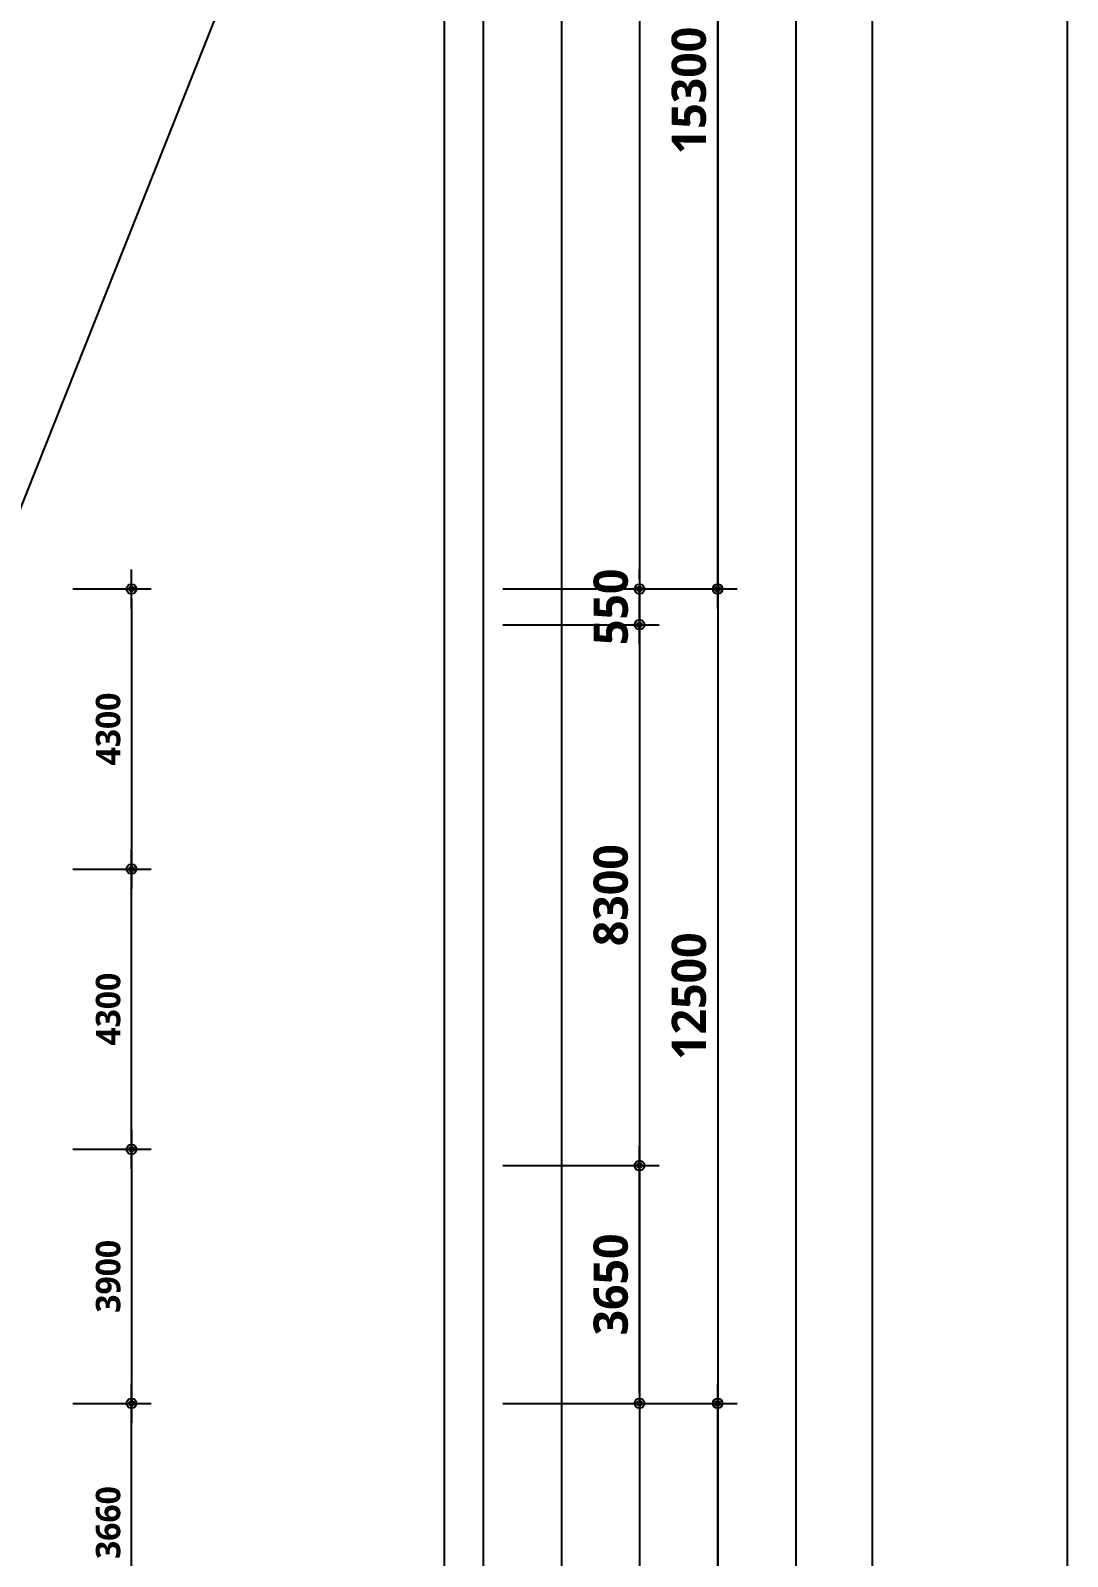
# Model space of a CAD drawing. Header units: millimetres. Extents: x -63924 to 190228206, y 0 to 456875599.
# Drawn here: x 162280 to 178200, y 69500 to 92921 of the extents above; entities that cross this region are included whole.
import ezdxf

# ---------------------------------------------------------------- set-up
doc = ezdxf.new("R2010")
doc.units = ezdxf.units.MM
doc.header["$LTSCALE"] = 150
doc.header["$MEASUREMENT"] = 0
doc.header["$PDSIZE"] = -10
doc.layers.get('0').update_dxf_attribs({"linetype": 'CONTINUOUS'})
doc.layers.get('Defpoints').update_dxf_attribs({"color": 153, "linetype": 'CONTINUOUS'})
doc.layers.add('A-ANNO-DIM', color=4, linetype='CONTINUOUS')
doc.layers.add('A-ST-AXIS-DIM', color=7, linetype='CONTINUOUS')
for name, color, linetype, plot in [('Defpoint', 161, 'CONTINUOUS', False), ('G(그리드1)', 185, 'CONTINUOUS', False), ('G(그리드2)', 235, 'CONTINUOUS', False)]:
    doc.layers.add(name, color=color, linetype=linetype, plot=plot)
doc.styles.add('SH_대대리576', font='')
doc.styles.get('SH_대대리576').set_extended_font_data('NanumGothic', bold=True)
doc.dimstyles.new('SHP 300', dxfattribs={"dimscale": 150, "dimtxt": 3.5, "dimasz": 1, "dimexe": 2, "dimexo": 2, "dimgap": 1, "dimtad": 1, "dimdec": 0, "dimzin": 0, "dimdsep": 46, "dimtxsty": 'SH_대대리576', "dimblk": 'DIMDOT', "dimcen": 0.09, "dimclrt": 3, "dimadec": 0, "dimazin": 1, "dimtfac": 1, "dimtdec": 0, "dimtix": 1, "dimtmove": 2, "dimatfit": 0, "dimldrblk": 'DIMDOT', "dimfxl": 1, "dimtolj": 1, "dimtzin": 0, "dimarcsym": 0})
doc.dimstyles.new('SHP300내부', dxfattribs={"dimscale": 150, "dimtxt": 2.5, "dimasz": 1, "dimexe": 2, "dimexo": 2, "dimgap": 1, "dimtad": 1, "dimdec": 0, "dimzin": 0, "dimdsep": 46, "dimtxsty": 'SH_대대리576', "dimblk": 'DIMDOT', "dimcen": 0.09, "dimclrd": 256, "dimclre": 256, "dimclrt": 3, "dimadec": 0, "dimazin": 1, "dimtfac": 1, "dimtdec": 0, "dimtix": 1, "dimtmove": 2, "dimatfit": 0, "dimldrblk": 'DIMDOT', "dimfxl": 1, "dimtolj": 1, "dimtzin": 0, "dimlwd": -1, "dimlwe": -1, "dimarcsym": 0})

# ---------------------------------------------------------------- blocks, each defined once
blk = doc.blocks.new('DIMDOT')
at = {"color": 0}
blk.add_line((-2, 0), (2, 0), dxfattribs=at)
for radius in [0.5, 0.25]:
    blk.add_circle((0, 0), radius, dxfattribs=at)
blk = doc.blocks.new('*D295')
at = {"layer": 'A-ANNO-DIM', "transparency": 16777216}
for p, q in [((162930, 71850), (164130, 71850)), ((163830, 68340), (163830, 71700)), ((162930, 68190), (164130, 68190))]:
    blk.add_line(p, q, dxfattribs=at)
at = {"layer": 'Defpoints', "color": 0, "transparency": 16777216}
for p in [(162630, 71850), (163830, 71850), (162630, 68190)]:
    blk.add_point(p, dxfattribs=at)
at = {"layer": 'A-ANNO-DIM', "linetype": 'ByBlock', "transparency": 16777216, "xscale": 150, "yscale": 150, "zscale": 150}
for p, rotation in [((163830, 71850), 90), ((163830, 68190), 270)]:
    blk.add_blockref('DIMDOT', p, dxfattribs=dict(at, rotation=rotation))
at = {"layer": 'A-ANNO-DIM', "color": 3, "transparency": 16777216, "insert": (163473, 70020), "char_height": 375, "attachment_point": 5, "rotation": 90, "style": 'SH_대대리576'}
blk.add_mtext('\\A1;3660', dxfattribs=at)
blk = doc.blocks.new('*D296')
at = {"layer": 'A-ANNO-DIM', "transparency": 16777216}
for p, q in [((162930, 80050), (164130, 80050)), ((163830, 75900), (163830, 79900)), ((162930, 75750), (164130, 75750))]:
    blk.add_line(p, q, dxfattribs=at)
at = {"layer": 'Defpoints', "color": 0, "transparency": 16777216}
for p in [(162630, 80050), (163830, 80050), (162630, 75750)]:
    blk.add_point(p, dxfattribs=at)
at = {"layer": 'A-ANNO-DIM', "linetype": 'ByBlock', "transparency": 16777216, "xscale": 150, "yscale": 150, "zscale": 150}
for p, rotation in [((163830, 80050), 90), ((163830, 75750), 270)]:
    blk.add_blockref('DIMDOT', p, dxfattribs=dict(at, rotation=rotation))
at = {"layer": 'A-ANNO-DIM', "color": 3, "transparency": 16777216, "insert": (163473, 77900), "char_height": 375, "attachment_point": 5, "rotation": 90, "style": 'SH_대대리576'}
blk.add_mtext('\\A1;4300', dxfattribs=at)
blk = doc.blocks.new('*D297')
at = {"layer": 'A-ANNO-DIM', "transparency": 16777216}
for p, q in [((162930, 75750), (164130, 75750)), ((163830, 75600), (163830, 72000)), ((162930, 71850), (164130, 71850))]:
    blk.add_line(p, q, dxfattribs=at)
at = {"layer": 'Defpoints', "color": 0, "transparency": 16777216}
for p in [(162630, 75750), (162630, 71850), (163830, 71850)]:
    blk.add_point(p, dxfattribs=at)
at = {"layer": 'A-ANNO-DIM', "linetype": 'ByBlock', "transparency": 16777216, "xscale": 150, "yscale": 150, "zscale": 150}
for p, rotation in [((163830, 75750), 90), ((163830, 71850), 270)]:
    blk.add_blockref('DIMDOT', p, dxfattribs=dict(at, rotation=rotation))
at = {"layer": 'A-ANNO-DIM', "color": 3, "transparency": 16777216, "insert": (163473, 73800), "char_height": 375, "attachment_point": 5, "rotation": 90, "style": 'SH_대대리576'}
blk.add_mtext('\\A1;3900', dxfattribs=at)
blk = doc.blocks.new('*D298')
at = {"layer": 'A-ANNO-DIM', "transparency": 16777216}
for p, q in [((162930, 84350), (164130, 84350)), ((163830, 84200), (163830, 80200)), ((162930, 80050), (164130, 80050))]:
    blk.add_line(p, q, dxfattribs=at)
at = {"layer": 'Defpoints', "color": 0, "transparency": 16777216}
for p in [(162630, 84350), (162630, 80050), (163830, 80050)]:
    blk.add_point(p, dxfattribs=at)
at = {"layer": 'A-ANNO-DIM', "linetype": 'ByBlock', "transparency": 16777216, "xscale": 150, "yscale": 150, "zscale": 150}
for p, rotation in [((163830, 84350), 90), ((163830, 80050), 270)]:
    blk.add_blockref('DIMDOT', p, dxfattribs=dict(at, rotation=rotation))
at = {"layer": 'A-ANNO-DIM', "color": 3, "transparency": 16777216, "insert": (163473, 82200), "char_height": 375, "attachment_point": 5, "rotation": 90, "style": 'SH_대대리576'}
blk.add_mtext('\\A1;4300', dxfattribs=at)
blk = doc.blocks.new('*D347')
at = {"layer": 'A-ANNO-DIM', "transparency": 16777216}
blk.add_arc((161630, 38850), 1837, 94.6792, 221.5938, dxfattribs=at)
at = {"layer": 'Defpoints', "color": 0, "transparency": 16777216}
for p in [(161630, 83950), (168630, 46168), (160321, 40139), (144057, 20479), (161630, 20479)]:
    blk.add_point(p, dxfattribs=at)
at = {"layer": 'A-ANNO-DIM', "linetype": 'ByBlock', "transparency": 16777216, "xscale": 150, "yscale": 150, "zscale": 150}
for p, rotation in [((161630, 40687), 2.33959535530861), ((160360, 37522), 313.9334346647093)]:
    blk.add_blockref('DIMDOT', p, dxfattribs=dict(at, rotation=rotation))
at = {"layer": 'A-ANNO-DIM', "color": 3, "transparency": 16777216, "insert": (159587, 39670), "char_height": 375, "attachment_point": 5, "rotation": 68.1365, "style": 'SH_대대리576'}
blk.add_mtext('\\A1;136%%d', dxfattribs=at)
blk = doc.blocks.new('*D450')
at = {"layer": 'A-ST-AXIS-DIM', "color": 0, "lineweight": -2, "transparency": 16777216}
for p, q in [((169530, 71850), (173130, 71850)), ((172830, 61000), (172830, 71700)), ((169530, 60850), (173130, 60850))]:
    blk.add_line(p, q, dxfattribs=at)
at = {"layer": 'Defpoints', "color": 0, "transparency": 16777216}
for p in [(169230, 71850), (172830, 71850), (169230, 60850)]:
    blk.add_point(p, dxfattribs=at)
at = {"layer": 'A-ST-AXIS-DIM', "color": 0, "linetype": 'ByBlock', "lineweight": -2, "transparency": 16777216, "xscale": 150, "yscale": 150, "zscale": 150}
for p, rotation in [((172830, 71850), 90), ((172830, 60850), 270)]:
    blk.add_blockref('DIMDOT', p, dxfattribs=dict(at, rotation=rotation))
at = {"layer": 'A-ST-AXIS-DIM', "color": 3, "transparency": 16777216, "insert": (172392, 66350), "char_height": 525, "attachment_point": 5, "rotation": 90, "style": 'SH_대대리576'}
blk.add_mtext('\\A1;11000', dxfattribs=at)
blk = doc.blocks.new('*D451')
at = {"layer": 'A-ST-AXIS-DIM', "color": 0, "lineweight": -2, "transparency": 16777216}
for p, q in [((169530, 84350), (173130, 84350)), ((172830, 84200), (172830, 72000)), ((169530, 71850), (173130, 71850))]:
    blk.add_line(p, q, dxfattribs=at)
at = {"layer": 'Defpoints', "color": 0, "transparency": 16777216}
for p in [(169230, 84350), (169230, 71850), (172830, 71850)]:
    blk.add_point(p, dxfattribs=at)
at = {"layer": 'A-ST-AXIS-DIM', "color": 0, "linetype": 'ByBlock', "lineweight": -2, "transparency": 16777216, "xscale": 150, "yscale": 150, "zscale": 150}
for p, rotation in [((172830, 84350), 90), ((172830, 71850), 270)]:
    blk.add_blockref('DIMDOT', p, dxfattribs=dict(at, rotation=rotation))
at = {"layer": 'A-ST-AXIS-DIM', "color": 3, "transparency": 16777216, "insert": (172391, 78100), "char_height": 525, "attachment_point": 5, "rotation": 90, "style": 'SH_대대리576'}
blk.add_mtext('\\A1;12500', dxfattribs=at)
blk = doc.blocks.new('*D452')
at = {"layer": 'A-ST-AXIS-DIM', "color": 0, "lineweight": -2, "transparency": 16777216}
for p, q in [((169530, 99650), (173130, 99650)), ((172830, 84500), (172830, 99500)), ((169530, 84350), (173130, 84350))]:
    blk.add_line(p, q, dxfattribs=at)
at = {"layer": 'Defpoints', "color": 0, "transparency": 16777216}
for p in [(169230, 99650), (172830, 99650), (169230, 84350)]:
    blk.add_point(p, dxfattribs=at)
at = {"layer": 'A-ST-AXIS-DIM', "color": 0, "linetype": 'ByBlock', "lineweight": -2, "transparency": 16777216, "xscale": 150, "yscale": 150, "zscale": 150}
for p, rotation in [((172830, 99650), 90), ((172830, 84350), 270)]:
    blk.add_blockref('DIMDOT', p, dxfattribs=dict(at, rotation=rotation))
at = {"layer": 'A-ST-AXIS-DIM', "color": 3, "transparency": 16777216, "insert": (172390, 92000), "char_height": 525, "attachment_point": 5, "rotation": 90, "style": 'SH_대대리576'}
blk.add_mtext('\\A1;15300', dxfattribs=at)
blk = doc.blocks.new('*D454')
at = {"layer": 'A-ST-AXIS-DIM', "color": 0, "lineweight": -2, "transparency": 16777216}
for p, q in [((169530, 83800), (171930, 83800)), ((171630, 83650), (171630, 75650)), ((169530, 75500), (171930, 75500))]:
    blk.add_line(p, q, dxfattribs=at)
at = {"layer": 'Defpoints', "color": 0, "transparency": 16777216}
for p in [(169230, 83800), (169230, 75500), (171630, 75500)]:
    blk.add_point(p, dxfattribs=at)
at = {"layer": 'A-ST-AXIS-DIM', "color": 0, "linetype": 'ByBlock', "lineweight": -2, "transparency": 16777216, "xscale": 150, "yscale": 150, "zscale": 150}
for p, rotation in [((171630, 83800), 90), ((171630, 75500), 270)]:
    blk.add_blockref('DIMDOT', p, dxfattribs=dict(at, rotation=rotation))
at = {"layer": 'A-ST-AXIS-DIM', "color": 3, "transparency": 16777216, "insert": (171190, 79650), "char_height": 525, "attachment_point": 5, "rotation": 90, "style": 'SH_대대리576'}
blk.add_mtext('\\A1;8300', dxfattribs=at)
blk = doc.blocks.new('*D455')
at = {"layer": 'A-ST-AXIS-DIM', "color": 0, "lineweight": -2, "transparency": 16777216}
for p, q in [((169530, 75500), (171930, 75500)), ((171630, 72000), (171630, 75350)), ((169530, 71850), (171930, 71850))]:
    blk.add_line(p, q, dxfattribs=at)
at = {"layer": 'Defpoints', "color": 0, "transparency": 16777216}
for p in [(169230, 75500), (171630, 75500), (169230, 71850)]:
    blk.add_point(p, dxfattribs=at)
at = {"layer": 'A-ST-AXIS-DIM', "color": 0, "linetype": 'ByBlock', "lineweight": -2, "transparency": 16777216, "xscale": 150, "yscale": 150, "zscale": 150}
for p, rotation in [((171630, 75500), 90), ((171630, 71850), 270)]:
    blk.add_blockref('DIMDOT', p, dxfattribs=dict(at, rotation=rotation))
at = {"layer": 'A-ST-AXIS-DIM', "color": 3, "transparency": 16777216, "insert": (171190, 73675), "char_height": 525, "attachment_point": 5, "rotation": 90, "style": 'SH_대대리576'}
blk.add_mtext('\\A1;3650', dxfattribs=at)
blk = doc.blocks.new('*D456')
at = {"layer": 'A-ST-AXIS-DIM', "color": 0, "lineweight": -2, "transparency": 16777216}
for p, q in [((171630, 84500), (171630, 84650)), ((169530, 84350), (171930, 84350)), ((171630, 83800), (171630, 84350)), ((169530, 83800), (171930, 83800)), ((171630, 83650), (171630, 83500))]:
    blk.add_line(p, q, dxfattribs=at)
at = {"layer": 'Defpoints', "color": 0, "transparency": 16777216}
for p in [(169230, 84350), (171630, 84350), (169230, 83800)]:
    blk.add_point(p, dxfattribs=at)
at = {"layer": 'A-ST-AXIS-DIM', "color": 0, "linetype": 'ByBlock', "lineweight": -2, "transparency": 16777216, "xscale": 150, "yscale": 150, "zscale": 150}
for p, rotation in [((171630, 84350), 270), ((171630, 83800), 90)]:
    blk.add_blockref('DIMDOT', p, dxfattribs=dict(at, rotation=rotation))
at = {"layer": 'A-ST-AXIS-DIM', "color": 3, "transparency": 16777216, "insert": (171191, 84075), "char_height": 525, "attachment_point": 5, "rotation": 90, "style": 'SH_대대리576'}
blk.add_mtext('\\A1;550', dxfattribs=at)

msp = doc.modelspace()

# ---------------------------------------------------------------- linework, layer by layer
at = {"layer": 'Defpoint'}
msp.add_line((178200, 126000), (161630, 84350), dxfattribs=at)
for points in [[(89100, 0), (178200, 0), (178200, 126000), (89100, 126000)], [(92100, 123000), (175200, 123000), (175200, 16500), (92100, 16500)]]:
    msp.add_lwpolyline(points, close=True, dxfattribs=at)
at = {"layer": 'G(그리드1)'}
for points in [[(174030, 18550), (95830, 18550), (95830, 119950), (174030, 119950)], [(172830, 20750), (97030, 20750), (97030, 118750), (172830, 118750)], [(171630, 21950), (98230, 21950), (98230, 117550), (171630, 117550)], [(170430, 23150), (99430, 23150), (99430, 116350), (170430, 116350)], [(169230, 24350), (100630, 24350), (100630, 115150), (169230, 115150)]]:
    msp.add_lwpolyline(points, close=True, dxfattribs=at)
at = {"layer": 'G(그리드2)'}
msp.add_lwpolyline([(168630, 24950), (101230, 24950), (101230, 114550), (168630, 114550)], close=True, dxfattribs=at)

# ---------------------------------------------------------------- dimensions: what is measured, and where the dimension line sits
at = {"layer": 'A-ANNO-DIM'}
for base, p1, p2, angle, picture, middle in [((163830, 80050), (162630, 84350), (162630, 80050), 270, '*D298', (163473.1, 82200)), ((163830, 80050), (162630, 75750), (162630, 80050), 90, '*D296', (163473.1, 77900)), ((163830, 71850), (162630, 75750), (162630, 71850), 270, '*D297', (163473.1, 73800)), ((163830, 71850), (162630, 68190), (162630, 71850), 90, '*D295', (163473.1, 70020))]:
    dim = msp.add_linear_dim(base=base, p1=p1, p2=p2, angle=angle, dimstyle='SHP300내부', override={"dimtxsty": 'SH_대대리576', "dimldrblk": 'DIMDOT'}, dxfattribs=at)
    dim.commit()
    dim.dimension.update_dxf_attribs({"geometry": picture, "text_midpoint": middle})
dim = msp.add_angular_dim_2l(base=(160321.3, 40139.5), line1=((161630, 20478.6), (161630, 83950)), line2=((144057.3, 20478.6, 103000), (168630, 46168.2)), dimstyle='SHP300내부', override={"dimtxsty": 'SH_대대리576', "dimldrblk": 'DIMDOT'}, dxfattribs=at)
dim.commit()
dim.dimension.update_dxf_attribs({"geometry": '*D347', "text_midpoint": (159587.5, 39669.6)})
at = {"layer": 'A-ST-AXIS-DIM'}
for base, p1, p2, angle, picture, middle in [((172830, 99650), (169230, 84350), (169230, 99650), 270, '*D452', (172390.3, 92000)), ((171630, 84350), (169230, 83800), (169230, 84350), 270, '*D456', (171191.4, 84075)), ((172830, 71850), (169230, 84350), (169230, 71850), 90, '*D451', (172390.7, 78100)), ((171630, 75500), (169230, 83800), (169230, 75500), 90, '*D454', (171190.3, 79650)), ((171630, 75500), (169230, 71850), (169230, 75500), 270, '*D455', (171190.3, 73675)), ((172830, 71850), (169230, 60850), (169230, 71850), 270, '*D450', (172392.1, 66350))]:
    dim = msp.add_linear_dim(base=base, p1=p1, p2=p2, angle=angle, dimstyle='SHP 300', override={"dimtxsty": 'SH_대대리576', "dimldrblk": 'DIMDOT'}, dxfattribs=at)
    dim.commit()
    dim.dimension.update_dxf_attribs({"geometry": picture, "text_midpoint": middle})

doc.saveas('drawing.dxf')
